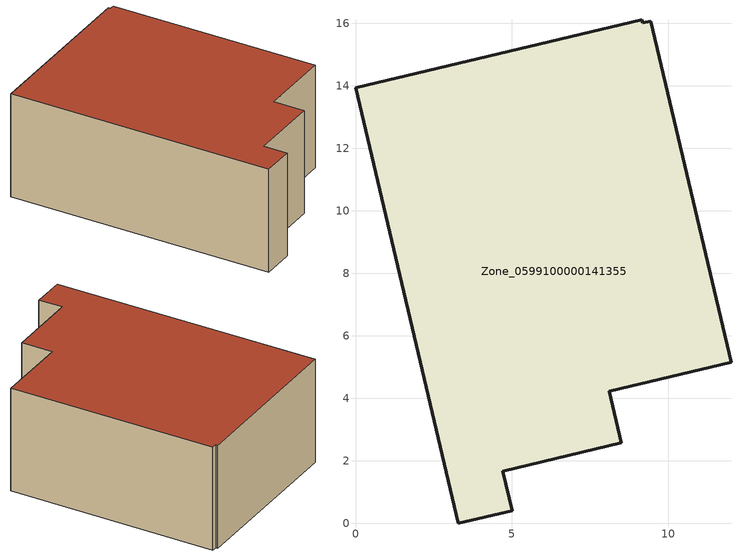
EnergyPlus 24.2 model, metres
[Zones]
Zone_0599100000141355
 floor ground (C_G): 9.19,16.02 9.45,16.07 12.02,5.15 8.12,4.24 8.51,2.58 4.71,1.67 5.01,0.41 3.29,0 0,13.94 9.16,16.13 z0
 wall outside (C_F): 3.29,0 5.01,0.41 4.71,1.67 8.51,2.58 8.12,4.24 12.02,5.15 9.45,16.07 9.19,16.02 9.16,16.13 0,13.94 3.29,0 z0:5.73
 roof outside (C_R): 9.19,16.02 9.16,16.13 0,13.94 3.29,0 5.01,0.41 4.71,1.67 8.51,2.58 8.12,4.24 12.02,5.15 9.45,16.07 z5.73
[BUILDING]
Pand.0599100000141355: North Axis=0; Terrain=City; Loads Convergence Tolerance Value=0.04; Temperature Convergence Tolerance Value=0.4; Solar Distribution=FullExterior; Maximum Number of Warmup Days=25; Minimum Number of Warmup Days=1
[Site:Location]
Rotterdam.The.Hague.AP_ZH_NLD Design_Conditions: Latitude=51.96; Longitude=4.45; Time Zone=1; Elevation=-4.5
[SITE:GROUNDTEMPERATURE:BUILDINGSURFACE]
18, 18, 18, 18, 18, 18, 18, 18, 18, 18, 18, 18
[MATERIAL] Thermal Absorptance=0.9; Solar Absorptance=0.7; Visible Absorptance=0.7
Name | Roughness | Thickness | Conductivity | Density | Specific Heat
G.TC.1992-2005 | MediumSmooth | 0.15 | 0.06 | 540 | 1210
F.TC.1992-2005 | Rough | 0.3 | 0.12 | 1920 | 840
R.TC.1992-2005 | MediumRough | 0.2 | 0.08 | 1500 | 1000
[CONSTRUCTION]
C_G: G.TC.1992-2005
C_F: F.TC.1992-2005
C_R: R.TC.1992-2005
[ZONE]
Zone_0599100000141355: Type=1; Multiplier=1; Ceiling Height=Autocalculate; Volume=Autocalculate; Floor Area=autocalculate; Part of Total Floor Area=Yes
[ZONEINFILTRATION:DESIGNFLOWRATE]
Infil_Zone_0599100000141355: Zone or ZoneList or Space or SpaceList=Zone_0599100000141355; Schedule=AlwaysOn; Design Flow Rate Calculation Method=Flow/Area; Flow Rate per Floor Area=0.0015; Constant Term Coefficient=1; Temperature Term Coefficient=0; Velocity Term Coefficient=0; Velocity Squared Term Coefficient=0
[HVACTEMPLATE:ZONE:IDEALLOADSAIRSYSTEM]
Zone_0599100000141355: Maximum Heating Supply Air Temperature=50; Minimum Cooling Supply Air Temperature=13; Maximum Heating Supply Air Humidity Ratio=0.0156; Minimum Cooling Supply Air Humidity Ratio=0.0077; Heating Limit=NoLimit; Cooling Limit=NoLimit; Dehumidification Control Type=ConstantSensibleHeatRatio; Cooling Sensible Heat Ratio=0.7; Dehumidification Setpoint=60; Humidification Control Type=None; Humidification Setpoint=30; Outdoor Air Method=None; Outdoor Air Flow Rate per Person=0.00944; Outdoor Air Flow Rate per Zone Floor Area=0; Outdoor Air Flow Rate per Zone=0; Demand Controlled Ventilation Type=None; Outdoor Air Economizer Type=NoEconomizer; Heat Recovery Type=None; Sensible Heat Recovery Effectiveness=0.7; Latent Heat Recovery Effectiveness=0.65
[ZONECONTROL:THERMOSTAT]
ThermostatControl_Zone_0599100000141355: Zone or ZoneList=Zone_0599100000141355; Control Type Schedule=DualSetpointControlType; Control 1=Thermostat_Zone_0599100000141355; Temperature Difference Between Cutout And Setpoint=0
[THERMOSTATSETPOINT:DUALSETPOINT]
Thermostat_Zone_0599100000141355: Heating Setpoint Temperature Schedule=HeatingSetpoint_Zone_0599100000141355; Cooling Setpoint Temperature Schedule=CoolingSetpoint_Zone_0599100000141355
[SCHEDULE:COMPACT]
HeatingSetpoint_Zone_0599100000141355: Through: 12/31, For: AllDays, Until: 24:00, 21
CoolingSetpoint_Zone_0599100000141355: Through: 12/31, For: AllDays, Until: 24:00, 24
DualSetpointControlType: Through: 12/31, For: AllDays, Until: 24:00, 4
AlwaysOn: Through: 12/31, For: AllDays, Until: 24:00, 1
